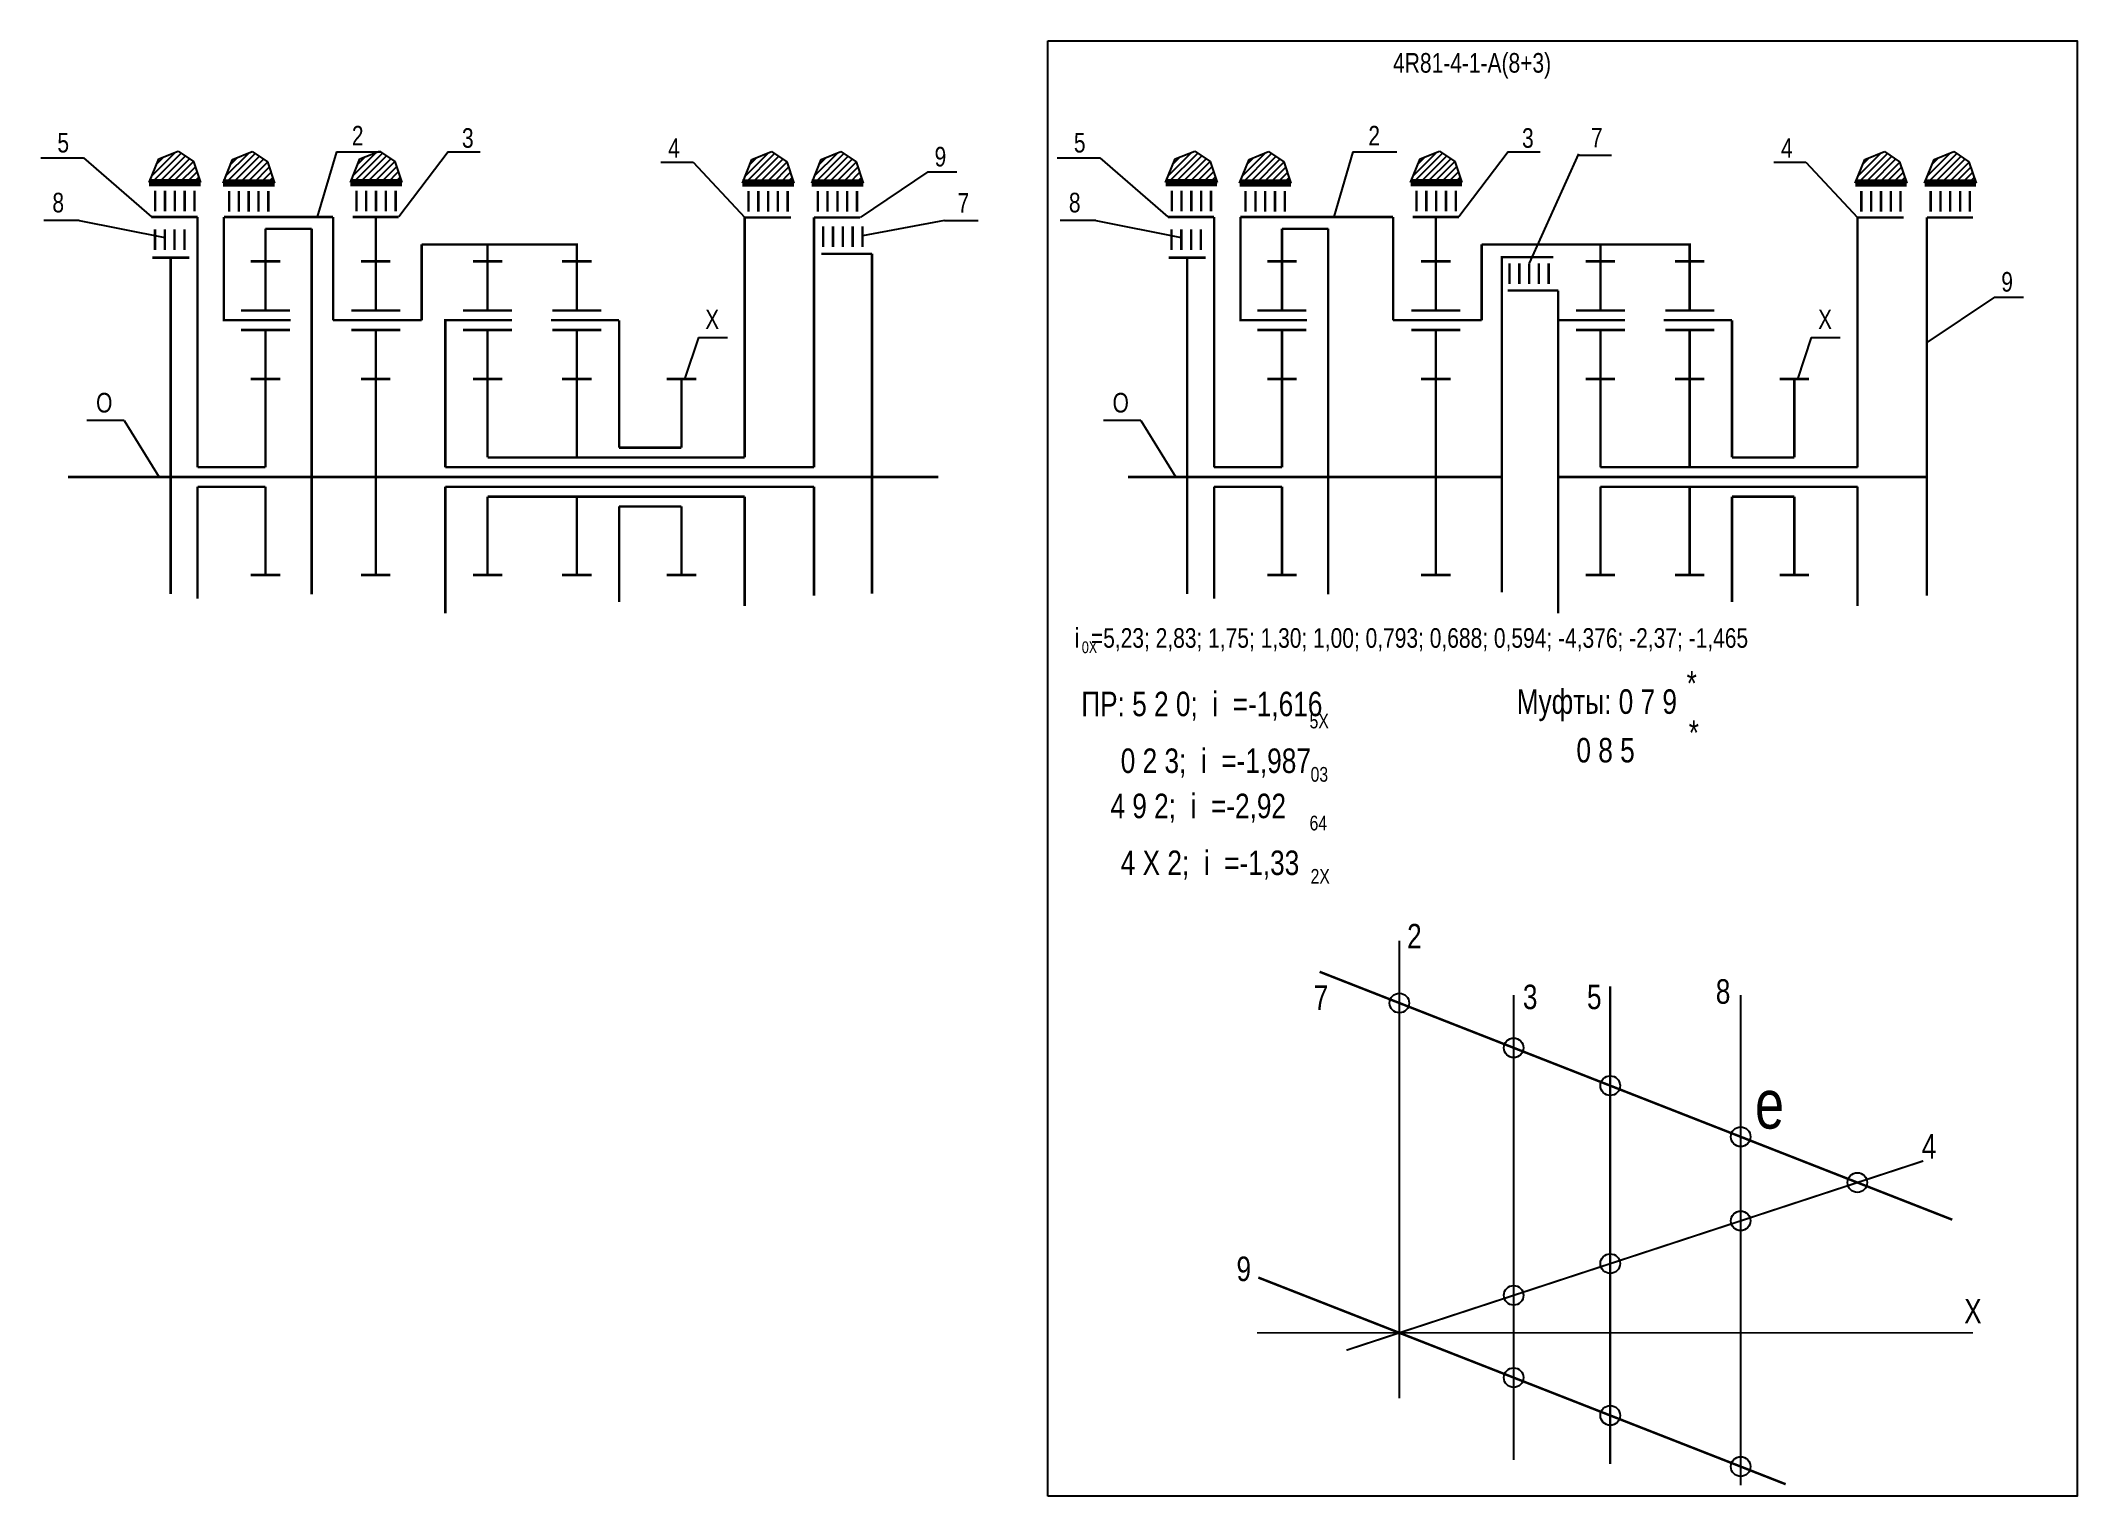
# Model space of a CAD drawing. Extents: x -558 to -142, y 153 to 450.
import ezdxf

# ---------------------------------------------------------------- set-up
doc = ezdxf.new("R2010")
doc.units = 0
doc.header["$LTSCALE"] = 15
doc.layers.get('0').update_dxf_attribs({"linetype": 'CONTINUOUS'})
doc.layers.add('DIM', color=92, linetype='CONTINUOUS')
doc.layers.add('MAIN', color=5, linetype='CONTINUOUS')
doc.styles.add('AMK', font='amk.shx', dxfattribs={"width": 0.8})

msp = doc.modelspace()

# ---------------------------------------------------------------- hatches: boundary and pattern name
at = {"layer": 'DIM'}
h = msp.add_hatch(dxfattribs=at)
h.set_pattern_fill('_USER', color=0, angle=45, style=0, pattern_type=0)
h.set_pattern_definition([(45, (-283.5168, -4.7831), (-0.7071068, 0.7071068), [])])
h.paths.add_polyline_path([(-533.81, 425.74), (-535.76, 420.92), (-525.26, 420.92), (-526.71, 425.24), (-529.82, 427.35)])
h = msp.add_hatch(dxfattribs=at)
h.set_pattern_fill('_USER', color=0, angle=45, style=0, pattern_type=0)
h.set_pattern_definition([(45, (-268.4482, -4.8705), (-0.7071068, 0.7071068), [])])
h.paths.add_polyline_path([(-518.74, 425.65), (-520.69, 420.83), (-510.19, 420.83), (-511.64, 425.15), (-514.76, 427.27)])
h = msp.add_hatch(dxfattribs=at)
h.set_pattern_fill('_USER', color=0, angle=45, style=0, pattern_type=0)
h.set_pattern_definition([(45, (-242.4682, -4.7831), (-0.7071068, 0.7071068), [])])
h.paths.add_polyline_path([(-492.76, 425.74), (-494.71, 420.92), (-484.21, 420.92), (-485.66, 425.24), (-488.78, 427.35)])
h = msp.add_hatch(dxfattribs=at)
h.set_pattern_fill('_USER', color=0, angle=45, style=0, pattern_type=0)
h.set_pattern_definition([(45, (-162.4946, -4.873), (-0.7071068, 0.7071068), [])])
h.paths.add_polyline_path([(-412.79, 425.65), (-414.73, 420.83), (-404.24, 420.83), (-405.69, 425.15), (-408.8, 427.26)])
h = msp.add_hatch(dxfattribs=at)
h.set_pattern_fill('_USER', color=0, angle=45, style=0, pattern_type=0)
h.set_pattern_definition([(45, (-148.3563, -4.873), (-0.7071068, 0.7071068), [])])
h.paths.add_polyline_path([(-398.65, 425.65), (-400.6, 420.83), (-390.1, 420.83), (-391.55, 425.15), (-394.66, 427.26)])
h = msp.add_hatch(dxfattribs=at)
h.set_pattern_fill('_USER', color=0, angle=45, style=0, pattern_type=0)
h.set_pattern_definition([(45, (-76.1565, -4.7831), (-0.7071068, 0.7071068), [])])
h.paths.add_polyline_path([(-326.45, 425.74), (-328.4, 420.92), (-317.9, 420.92), (-319.35, 425.24), (-322.46, 427.35)])
h = msp.add_hatch(dxfattribs=at)
h.set_pattern_fill('_USER', color=0, angle=45, style=0, pattern_type=0)
h.set_pattern_definition([(45, (-61.0879, -4.8705), (-0.7071068, 0.7071068), [])])
h.paths.add_polyline_path([(-311.38, 425.65), (-313.33, 420.83), (-302.83, 420.83), (-304.28, 425.15), (-307.4, 427.27)])
h = msp.add_hatch(dxfattribs=at)
h.set_pattern_fill('_USER', color=0, angle=45, style=0, pattern_type=0)
h.set_pattern_definition([(45, (-26.214, -4.7831), (-0.7071068, 0.7071068), [])])
h.paths.add_polyline_path([(-276.51, 425.74), (-278.45, 420.92), (-267.96, 420.92), (-269.41, 425.24), (-272.52, 427.35)])
h = msp.add_hatch(dxfattribs=at)
h.set_pattern_fill('_USER', color=0, angle=45, style=0, pattern_type=0)
h.set_pattern_definition([(45, (64.5257, -4.873), (-0.7071068, 0.7071068), [])])
h.paths.add_polyline_path([(-185.77, 425.65), (-187.71, 420.83), (-177.22, 420.83), (-178.67, 425.15), (-181.78, 427.26)])
h = msp.add_hatch(dxfattribs=at)
h.set_pattern_fill('_USER', color=0, angle=45, style=0, pattern_type=0)
h.set_pattern_definition([(45, (78.664, -4.873), (-0.7071068, 0.7071068), [])])
h.paths.add_polyline_path([(-171.63, 425.65), (-173.58, 420.83), (-163.08, 420.83), (-164.53, 425.15), (-167.64, 427.26)])

# ---------------------------------------------------------------- linework, layer by layer
at = {"const_width": 0.4}
for points in [[(-280.72, 266.24), (-280.72, 172.82)], [(-257.4, 255.14), (-257.4, 160.27)], [(-211.1, 255.14), (-211.1, 155.11)], [(-291.52, 182.67), (-173.85, 221.29)]]:
    msp.add_lwpolyline(points, dxfattribs=at)
at = {"layer": 'DIM', "color": 0}
for p, q in [((-557.88, 425.95), (-549.16, 425.95)), ((-549.16, 425.95), (-535.29, 413.9)), ((-535.76, 420.92), (-533.81, 425.74)), ((-533.81, 425.74), (-529.82, 427.35)), ((-529.82, 427.35), (-526.71, 425.24)), ((-526.71, 425.24), (-525.26, 420.92)), ((-520.69, 420.83), (-518.74, 425.65)), ((-518.74, 425.65), (-514.76, 427.27)), ((-514.76, 427.27), (-511.64, 425.15)), ((-511.64, 425.15), (-510.19, 420.83)), ((-497.57, 427.2), (-501.46, 413.9)), ((-497.57, 427.2), (-488.63, 427.2)), ((-494.71, 420.92), (-492.76, 425.74)), ((-492.76, 425.74), (-488.78, 427.35)), ((-488.78, 427.35), (-485.66, 425.24)), ((-485.66, 425.24), (-484.21, 420.92)), ((-474.79, 427.17), (-484.83, 413.9)), ((-474.79, 427.17), (-468.22, 427.17)), ((-431.37, 425.1), (-424.8, 425.1)), ((-424.8, 425.1), (-414.27, 413.81)), ((-414.73, 420.83), (-412.79, 425.65)), ((-412.79, 425.65), (-408.8, 427.26)), ((-408.8, 427.26), (-405.69, 425.15)), ((-405.69, 425.15), (-404.24, 420.83)), ((-400.6, 420.83), (-398.65, 425.65)), ((-398.65, 425.65), (-394.66, 427.26)), ((-394.66, 427.26), (-391.55, 425.15)), ((-391.55, 425.15), (-390.1, 420.83)), ((-350.52, 425.95), (-341.8, 425.95)), ((-341.8, 425.95), (-327.93, 413.9)), ((-328.4, 420.92), (-326.45, 425.74)), ((-326.45, 425.74), (-322.46, 427.35)), ((-322.46, 427.35), (-319.35, 425.24)), ((-319.35, 425.24), (-317.9, 420.92)), ((-313.33, 420.83), (-311.38, 425.65)), ((-311.38, 425.65), (-307.4, 427.27)), ((-307.4, 427.27), (-304.28, 425.15)), ((-304.28, 425.15), (-302.83, 420.83)), ((-290.21, 427.2), (-294.1, 413.9)), ((-290.21, 427.2), (-281.27, 427.2)), ((-278.45, 420.92), (-276.51, 425.74)), ((-276.51, 425.74), (-272.52, 427.35)), ((-272.52, 427.35), (-269.41, 425.24)), ((-269.41, 425.24), (-267.96, 420.92)), ((-258.53, 427.17), (-268.58, 413.9)), ((-258.53, 427.17), (-251.97, 427.17)), ((-244.2, 426.79), (-254.26, 404.51)), ((-244.32, 426.53), (-237.46, 426.53)), ((-204.35, 425.1), (-197.78, 425.1)), ((-197.78, 425.1), (-187.25, 413.81)), ((-187.71, 420.83), (-185.77, 425.65)), ((-185.77, 425.65), (-181.78, 427.26)), ((-181.78, 427.26), (-178.67, 425.15)), ((-178.67, 425.15), (-177.22, 420.83)), ((-173.58, 420.83), (-171.63, 425.65)), ((-171.63, 425.65), (-167.64, 427.26)), ((-167.64, 427.26), (-164.53, 425.15)), ((-164.53, 425.15), (-163.08, 420.83)), ((-534.5, 420.73), (-527.59, 420.73)), ((-493.46, 420.73), (-486.54, 420.73)), ((-413.48, 420.64), (-406.57, 420.64)), ((-399.34, 420.64), (-392.43, 420.64)), ((-376.92, 423.1), (-390.72, 413.81)), ((-376.92, 423.1), (-371.01, 423.1)), ((-327.14, 420.73), (-320.23, 420.73)), ((-277.2, 420.73), (-270.29, 420.73)), ((-186.46, 420.64), (-179.55, 420.64)), ((-172.32, 420.64), (-165.41, 420.64)), ((-550.02, 413.15), (-557.28, 413.15)), ((-550.02, 413.15), (-532.57, 409.72)), ((-373.54, 413.2), (-390.25, 410.08)), ((-373.54, 413.2), (-366.67, 413.2)), ((-342.66, 413.15), (-349.92, 413.15)), ((-342.66, 413.15), (-325.21, 409.72)), ((-159.31, 397.56), (-173.11, 388.27)), ((-159.31, 397.56), (-153.4, 397.56)), ((-423.72, 389.3), (-426.53, 380.84)), ((-423.72, 389.3), (-417.81, 389.3)), ((-196.7, 389.3), (-199.51, 380.84)), ((-196.7, 389.3), (-190.79, 389.3)), ((-540.85, 372.4), (-548.45, 372.4)), ((-540.85, 372.4), (-533.71, 360.84)), ((-333.49, 372.4), (-341.09, 372.4)), ((-333.49, 372.4), (-326.35, 360.84))]:
    msp.add_line(p, q, dxfattribs=at)
for points, const_width in [([(-525.88, 413.9), (-525.88, 362.84)], 0.5), ([(-516.28, 392.84), (-520.51, 392.84), (-520.51, 413.9)], 0.5), ([(-498.24, 413.9), (-520.51, 413.9)], 0.5), ([(-512.03, 411.49), (-502.6, 411.49)], 0.5), ([(-502.6, 411.49), (-502.6, 336.91)], 0.5), ([(-498.24, 392.84), (-498.24, 413.9)], 0.5), ([(-414.27, 413.81), (-414.27, 364.84)], 0.5), ([(-400.13, 413.81), (-400.13, 362.84)], 0.5), ([(-318.52, 413.9), (-318.52, 362.84)], 0.5), ([(-308.92, 392.84), (-313.15, 392.84), (-313.15, 413.9)], 0.5), ([(-281.99, 413.9), (-313.15, 413.9)], 0.5), ([(-304.67, 411.49), (-295.24, 411.49)], 0.5), ([(-295.24, 411.49), (-295.24, 336.91)], 0.5), ([(-281.99, 392.84), (-281.99, 413.9)], 0.5), ([(-187.25, 413.81), (-187.25, 362.84)], 0.5), ([(-173.11, 413.81), (-173.11, 360.84)], 0.5), ([(-448.51, 408.3), (-480.18, 408.3)], 0.5), ([(-480.18, 392.84), (-480.18, 408.3)], 0.5), ([(-221.49, 408.3), (-263.93, 408.3)], 0.5), ([(-263.93, 392.84), (-263.93, 408.3)], 0.5), ([(-535.14, 405.6), (-527.59, 405.6)], 0.5), ([(-531.37, 405.6), (-531.37, 336.98)], 0.5), ([(-388.31, 337.06), (-388.31, 406.39)], 0.5), ([(-327.78, 405.6), (-320.23, 405.6)], 0.5), ([(-324.01, 405.6), (-324.01, 336.98)], 0.5), ([(-259.84, 337.33), (-259.84, 405.69), (-249.33, 405.69)], 0.5), ([(-248.32, 392.84), (-248.32, 398.88)], 0.5), ([(-471.34, 392.84), (-475.34, 392.84), (-475.34, 362.84)], 0.5), ([(-439.89, 392.84), (-439.89, 366.84)], 0.5), ([(-244.32, 392.84), (-248.32, 392.84), (-248.32, 360.84)], 0.5), ([(-212.87, 392.84), (-212.87, 364.84)], 0.5), ([(-439.89, 366.84), (-427.17, 366.84)], 0.5), ([(-525.88, 362.84), (-512.03, 362.84)], 0.5), ([(-475.34, 362.84), (-400.13, 362.84)], 0.5), ([(-466.72, 364.84), (-414.27, 364.84)], 0.5), ([(-439.89, 364.84), (-427.17, 364.84)], 0.5), ([(-318.52, 362.84), (-304.67, 362.84)], 0.5), ([(-239.7, 362.84), (-187.25, 362.84)], 0.5), ([(-212.87, 364.84), (-200.15, 364.84)], 0.5), ([(-212.87, 364.84), (-200.15, 364.84)], 0.5), ([(-552.31, 360.84), (-476.1, 360.84)], 0.5), ([(-525.88, 358.84), (-512.03, 358.84)], 0.5), ([(-525.88, 358.84), (-525.88, 335.99)], 0.5), ([(-486.86, 360.84), (-374.79, 360.84)], 0.5), ([(-475.34, 360.84), (-436.11, 360.84)], 0.5), ([(-475.34, 358.84), (-475.34, 333.03)], 0.5), ([(-475.34, 358.84), (-400.13, 358.84)], 0.5), ([(-400.13, 358.84), (-400.13, 336.62)], 0.5), ([(-336.05, 360.84), (-259.84, 360.84)], 0.5), ([(-318.52, 358.84), (-304.67, 358.84)], 0.5), ([(-318.52, 358.84), (-318.52, 335.99)], 0.5), ([(-248.32, 360.84), (-209.09, 360.84)], 0.5), ([(-248.32, 360.84), (-173.11, 360.84)], 0.5), ([(-248.32, 360.84), (-248.32, 333.03)], 0.5), ([(-239.7, 358.84), (-187.25, 358.84)], 0.5), ([(-187.25, 358.84), (-187.25, 334.49)], 0.5), ([(-173.11, 360.84), (-173.11, 336.62)], 0.5), ([(-466.72, 356.84), (-414.27, 356.84)], 0.5), ([(-439.89, 356.84), (-427.17, 356.84)], 0.5), ([(-439.89, 354.84), (-439.89, 335.35)], 0.5), ([(-439.89, 354.84), (-427.17, 354.84)], 0.5), ([(-414.27, 356.84), (-414.27, 334.49)], 0.5), ([(-212.87, 356.84), (-200.15, 356.84)], 0.5), ([(-212.87, 356.84), (-200.15, 356.84)], 0.5), ([(-212.87, 356.84), (-212.87, 335.35)], 0.5), ([(-167.93, 209.3), (-296.99, 259.89)], 0.5), ([(-237.7, 256.94), (-237.7, 159.48)], 0.5), ([(-201.92, 155.33), (-309.5, 197.5)], 0.5), ([(-309.78, 186.22), (-163.68, 186.22)], 0.4)]:
    msp.add_lwpolyline(points, dxfattribs=dict(at, const_width=const_width))
for centre in [(-280.72, 253.51), (-257.4, 244.37), (-237.7, 236.65), (-211.1, 226.22), (-187.29, 216.88), (-211.1, 209.07), (-237.7, 200.34), (-257.4, 193.87), (-257.4, 177.08), (-237.7, 169.36), (-211.1, 158.93)]:
    msp.add_circle(centre, 2, dxfattribs=at)
at = {"layer": 'MAIN'}
for points in [[(-352.43, 152.87), (-352.43, 449.87)], [(-352.43, 449.87), (-142.43, 449.87), (-142.43, 152.87), (-352.43, 152.87)]]:
    msp.add_lwpolyline(points, dxfattribs=at)
at = {"layer": 'MAIN', "color": 0}
for points, const_width in [([(-535.76, 420.92), (-525.26, 420.92)], 1.5), ([(-520.69, 420.83), (-510.19, 420.83)], 1.5), ([(-494.71, 420.92), (-484.21, 420.92)], 1.5), ([(-414.73, 420.83), (-404.24, 420.83)], 1.5), ([(-400.6, 420.83), (-390.1, 420.83)], 1.5), ([(-328.4, 420.92), (-317.9, 420.92)], 1.5), ([(-313.33, 420.83), (-302.83, 420.83)], 1.5), ([(-278.45, 420.92), (-267.96, 420.92)], 1.5), ([(-187.71, 420.83), (-177.22, 420.83)], 1.5), ([(-173.58, 420.83), (-163.08, 420.83)], 1.5), ([(-526.52, 419.27), (-526.52, 415.07)], 0.5), ([(-511.46, 419.18), (-511.46, 414.98)], 0.5), ([(-485.48, 419.27), (-485.48, 415.07)], 0.5), ([(-405.5, 419.18), (-405.5, 414.98)], 0.5), ([(-391.36, 419.18), (-391.36, 414.98)], 0.5), ([(-319.16, 419.27), (-319.16, 415.07)], 0.5), ([(-304.09, 419.18), (-304.09, 414.98)], 0.5), ([(-269.22, 419.27), (-269.22, 415.07)], 0.5), ([(-178.48, 419.18), (-178.48, 414.98)], 0.5), ([(-164.34, 419.18), (-164.34, 414.98)], 0.5), ([(-535.29, 413.9), (-525.88, 413.9)], 0.5), ([(-528.57, 411.38), (-528.57, 407.19)], 0.5), ([(-512.03, 404.84), (-512.03, 411.49)], 0.5), ([(-494.24, 413.9), (-484.83, 413.9)], 0.5), ([(-489.54, 404.84), (-489.54, 413.9)], 0.5), ([(-414.27, 413.81), (-404.86, 413.81)], 0.5), ([(-400.13, 413.81), (-390.72, 413.81)], 0.5), ([(-390.25, 411.97), (-390.25, 407.77)], 0.5), ([(-327.93, 413.9), (-318.52, 413.9)], 0.5), ([(-321.21, 411.38), (-321.21, 407.19)], 0.5), ([(-304.67, 404.84), (-304.67, 411.49)], 0.5), ([(-277.99, 413.9), (-268.58, 413.9)], 0.5), ([(-273.28, 404.84), (-273.28, 413.9)], 0.5), ([(-187.25, 413.81), (-177.84, 413.81)], 0.5), ([(-173.11, 413.81), (-163.7, 413.81)], 0.5), ([(-466.72, 404.84), (-466.72, 408.3)], 0.5), ([(-448.51, 394.84), (-448.51, 408.51)], 0.5), ([(-239.7, 404.84), (-239.7, 408.3)], 0.5), ([(-221.49, 394.84), (-221.49, 408.51)], 0.5), ([(-512.03, 404.84), (-515.03, 404.84)], 0.5), ([(-512.03, 394.84), (-512.03, 404.84)], 0.5), ([(-512.03, 404.84), (-509.03, 404.84)], 0.5), ([(-489.54, 404.84), (-492.54, 404.84)], 0.5), ([(-489.54, 394.84), (-489.54, 404.84)], 0.5), ([(-489.54, 404.84), (-486.54, 404.84)], 0.5), ([(-466.72, 404.84), (-469.72, 404.84)], 0.5), ([(-466.72, 394.84), (-466.72, 404.84)], 0.5), ([(-466.72, 404.84), (-463.72, 404.84)], 0.5), ([(-448.51, 404.84), (-451.51, 404.84)], 0.5), ([(-448.51, 404.84), (-445.51, 404.84)], 0.5), ([(-398.65, 406.39), (-388.31, 406.39)], 0.5), ([(-304.67, 404.84), (-307.67, 404.84)], 0.5), ([(-304.67, 394.84), (-304.67, 404.84)], 0.5), ([(-304.67, 404.84), (-301.67, 404.84)], 0.5), ([(-273.28, 404.84), (-276.28, 404.84)], 0.5), ([(-273.28, 394.84), (-273.28, 404.84)], 0.5), ([(-273.28, 404.84), (-270.28, 404.84)], 0.5), ([(-250.26, 404.46), (-250.26, 400.26)], 0.5), ([(-239.7, 404.84), (-242.7, 404.84)], 0.5), ([(-239.7, 394.84), (-239.7, 404.84)], 0.5), ([(-239.7, 404.84), (-236.7, 404.84)], 0.5), ([(-221.49, 404.84), (-224.49, 404.84)], 0.5), ([(-221.49, 404.84), (-218.49, 404.84)], 0.5), ([(-258.65, 398.88), (-248.32, 398.88)], 0.5), ([(-512.03, 390.84), (-517.03, 390.84)], 0.5), ([(-506.9, 392.84), (-516.28, 392.84)], 0.5), ([(-512.03, 380.84), (-512.03, 390.84), (-507.03, 390.84)], 0.5), ([(-480.18, 392.84), (-498.24, 392.84)], 0.5), ([(-489.54, 390.84), (-494.54, 390.84)], 0.5), ([(-489.54, 380.84), (-489.54, 390.84), (-484.54, 390.84)], 0.5), ([(-466.72, 390.84), (-471.72, 390.84)], 0.5), ([(-461.73, 392.84), (-471.34, 392.84)], 0.5), ([(-466.72, 380.84), (-466.72, 390.84), (-461.72, 390.84)], 0.5), ([(-439.89, 392.84), (-453.82, 392.84)], 0.5), ([(-448.51, 390.84), (-453.51, 390.84)], 0.5), ([(-448.51, 380.84), (-448.51, 390.84), (-443.51, 390.84)], 0.5), ([(-304.67, 390.84), (-309.67, 390.84)], 0.5), ([(-299.54, 392.84), (-308.92, 392.84)], 0.5), ([(-304.67, 380.84), (-304.67, 390.84), (-299.67, 390.84)], 0.5), ([(-263.93, 392.84), (-281.99, 392.84)], 0.5), ([(-273.28, 390.84), (-278.28, 390.84)], 0.5), ([(-273.28, 380.84), (-273.28, 390.84), (-268.28, 390.84)], 0.5), ([(-239.7, 390.84), (-244.7, 390.84)], 0.5), ([(-234.71, 392.84), (-244.32, 392.84)], 0.5), ([(-239.7, 380.84), (-239.7, 390.84), (-234.7, 390.84)], 0.5), ([(-212.87, 392.84), (-226.8, 392.84)], 0.5), ([(-221.49, 390.84), (-226.49, 390.84)], 0.5), ([(-221.49, 380.84), (-221.49, 390.84), (-216.49, 390.84)], 0.5), ([(-512.03, 380.84), (-515.03, 380.84)], 0.5), ([(-512.03, 362.84), (-512.03, 380.84)], 0.5), ([(-512.03, 380.84), (-509.03, 380.84)], 0.5), ([(-489.54, 380.84), (-492.54, 380.84)], 0.5), ([(-489.54, 360.84), (-489.54, 380.84)], 0.5), ([(-489.54, 380.84), (-486.54, 380.84)], 0.5), ([(-466.72, 380.84), (-469.72, 380.84)], 0.5), ([(-466.72, 364.84), (-466.72, 380.84)], 0.5), ([(-466.72, 380.84), (-463.72, 380.84)], 0.5), ([(-448.51, 380.84), (-451.51, 380.84)], 0.5), ([(-448.51, 364.84), (-448.51, 380.84)], 0.5), ([(-448.51, 380.84), (-445.51, 380.84)], 0.5), ([(-427.17, 380.84), (-430.17, 380.84)], 0.5), ([(-427.17, 380.84), (-424.17, 380.84)], 0.5), ([(-427.17, 366.84), (-427.17, 380.84)], 0.5), ([(-304.67, 380.84), (-307.67, 380.84)], 0.5), ([(-304.67, 362.84), (-304.67, 380.84)], 0.5), ([(-304.67, 380.84), (-301.67, 380.84)], 0.5), ([(-273.28, 380.84), (-276.28, 380.84)], 0.5), ([(-273.28, 360.84), (-273.28, 380.84)], 0.5), ([(-273.28, 380.84), (-270.28, 380.84)], 0.5), ([(-239.7, 380.84), (-242.7, 380.84)], 0.5), ([(-239.7, 362.84), (-239.7, 380.84)], 0.5), ([(-239.7, 380.84), (-236.7, 380.84)], 0.5), ([(-221.49, 380.84), (-224.49, 380.84)], 0.5), ([(-221.49, 362.84), (-221.49, 380.84)], 0.5), ([(-221.49, 380.84), (-218.49, 380.84)], 0.5), ([(-200.15, 380.84), (-203.15, 380.84)], 0.5), ([(-200.15, 380.84), (-197.15, 380.84)], 0.5), ([(-200.15, 364.84), (-200.15, 380.84)], 0.5), ([(-512.03, 358.84), (-512.03, 340.84)], 0.5), ([(-489.54, 360.84), (-489.54, 340.84)], 0.5), ([(-304.67, 358.84), (-304.67, 340.84)], 0.5), ([(-273.28, 360.84), (-273.28, 340.84)], 0.5), ([(-239.7, 358.84), (-239.7, 340.84)], 0.5), ([(-221.49, 358.84), (-221.49, 340.84)], 0.5), ([(-466.72, 356.84), (-466.72, 340.84)], 0.5), ([(-448.51, 356.84), (-448.51, 340.84)], 0.5), ([(-427.17, 354.84), (-427.17, 340.84)], 0.5), ([(-200.15, 356.84), (-200.15, 340.84)], 0.5), ([(-512.03, 340.84), (-515.03, 340.84)], 0.5), ([(-512.03, 340.84), (-509.03, 340.84)], 0.5), ([(-489.54, 340.84), (-492.54, 340.84)], 0.5), ([(-489.54, 340.84), (-486.54, 340.84)], 0.5), ([(-466.72, 340.84), (-469.72, 340.84)], 0.5), ([(-466.72, 340.84), (-463.72, 340.84)], 0.5), ([(-448.51, 340.84), (-451.51, 340.84)], 0.5), ([(-448.51, 340.84), (-445.51, 340.84)], 0.5), ([(-427.17, 340.84), (-430.17, 340.84)], 0.5), ([(-427.17, 340.84), (-424.17, 340.84)], 0.5), ([(-304.67, 340.84), (-307.67, 340.84)], 0.5), ([(-304.67, 340.84), (-301.67, 340.84)], 0.5), ([(-273.28, 340.84), (-276.28, 340.84)], 0.5), ([(-273.28, 340.84), (-270.28, 340.84)], 0.5), ([(-239.7, 340.84), (-242.7, 340.84)], 0.5), ([(-239.7, 340.84), (-236.7, 340.84)], 0.5), ([(-221.49, 340.84), (-224.49, 340.84)], 0.5), ([(-221.49, 340.84), (-218.49, 340.84)], 0.5), ([(-200.15, 340.84), (-203.15, 340.84)], 0.5), ([(-200.15, 340.84), (-197.15, 340.84)], 0.5)]:
    msp.add_lwpolyline(points, dxfattribs=dict(at, const_width=const_width))
for points in [[(-534.52, 419.27, 0.5, 0.5, 0), (-534.52, 415.07, 0.5, 0.5, 0)], [(-532.52, 419.27, 0.5, 0.5, 0), (-532.52, 415.07, 0.5, 0.5, 0)], [(-530.52, 419.27, 0.5, 0.5, 0), (-530.52, 415.07, 0.5, 0.5, 0)], [(-528.52, 419.27, 0.5, 0.5, 0), (-528.52, 415.07, 0.5, 0.5, 0)], [(-519.46, 419.18, 0.5, 0.5, 0), (-519.46, 414.98, 0.5, 0.5, 0)], [(-517.46, 419.18, 0.5, 0.5, 0), (-517.46, 414.98, 0.5, 0.5, 0)], [(-515.46, 419.18, 0.5, 0.5, 0), (-515.46, 414.98, 0.5, 0.5, 0)], [(-513.46, 419.18, 0.5, 0.5, 0), (-513.46, 414.98, 0.5, 0.5, 0)], [(-493.48, 419.27, 0.5, 0.5, 0), (-493.48, 415.07, 0.5, 0.5, 0)], [(-491.48, 419.27, 0.5, 0.5, 0), (-491.48, 415.07, 0.5, 0.5, 0)], [(-489.48, 419.27, 0.5, 0.5, 0), (-489.48, 415.07, 0.5, 0.5, 0)], [(-487.48, 419.27, 0.5, 0.5, 0), (-487.48, 415.07, 0.5, 0.5, 0)], [(-413.5, 419.18, 0.5, 0.5, 0), (-413.5, 414.98, 0.5, 0.5, 0)], [(-411.5, 419.18, 0.5, 0.5, 0), (-411.5, 414.98, 0.5, 0.5, 0)], [(-409.5, 419.18, 0.5, 0.5, 0), (-409.5, 414.98, 0.5, 0.5, 0)], [(-407.5, 419.18, 0.5, 0.5, 0), (-407.5, 414.98, 0.5, 0.5, 0)], [(-399.36, 419.18, 0.5, 0.5, 0), (-399.36, 414.98, 0.5, 0.5, 0)], [(-397.36, 419.18, 0.5, 0.5, 0), (-397.36, 414.98, 0.5, 0.5, 0)], [(-395.36, 419.18, 0.5, 0.5, 0), (-395.36, 414.98, 0.5, 0.5, 0)], [(-393.36, 419.18, 0.5, 0.5, 0), (-393.36, 414.98, 0.5, 0.5, 0)], [(-327.16, 419.27, 0.5, 0.5, 0), (-327.16, 415.07, 0.5, 0.5, 0)], [(-325.16, 419.27, 0.5, 0.5, 0), (-325.16, 415.07, 0.5, 0.5, 0)], [(-323.16, 419.27, 0.5, 0.5, 0), (-323.16, 415.07, 0.5, 0.5, 0)], [(-321.16, 419.27, 0.5, 0.5, 0), (-321.16, 415.07, 0.5, 0.5, 0)], [(-312.09, 419.18, 0.5, 0.5, 0), (-312.09, 414.98, 0.5, 0.5, 0)], [(-310.09, 419.18, 0.5, 0.5, 0), (-310.09, 414.98, 0.5, 0.5, 0)], [(-308.09, 419.18, 0.5, 0.5, 0), (-308.09, 414.98, 0.5, 0.5, 0)], [(-306.09, 419.18, 0.5, 0.5, 0), (-306.09, 414.98, 0.5, 0.5, 0)], [(-277.22, 419.27, 0.5, 0.5, 0), (-277.22, 415.07, 0.5, 0.5, 0)], [(-275.22, 419.27, 0.5, 0.5, 0), (-275.22, 415.07, 0.5, 0.5, 0)], [(-273.22, 419.27, 0.5, 0.5, 0), (-273.22, 415.07, 0.5, 0.5, 0)], [(-271.22, 419.27, 0.5, 0.5, 0), (-271.22, 415.07, 0.5, 0.5, 0)], [(-186.48, 419.18, 0.5, 0.5, 0), (-186.48, 414.98, 0.5, 0.5, 0)], [(-184.48, 419.18, 0.5, 0.5, 0), (-184.48, 414.98, 0.5, 0.5, 0)], [(-182.48, 419.18, 0.5, 0.5, 0), (-182.48, 414.98, 0.5, 0.5, 0)], [(-180.48, 419.18, 0.5, 0.5, 0), (-180.48, 414.98, 0.5, 0.5, 0)], [(-172.34, 419.18, 0.5, 0.5, 0), (-172.34, 414.98, 0.5, 0.5, 0)], [(-170.34, 419.18, 0.5, 0.5, 0), (-170.34, 414.98, 0.5, 0.5, 0)], [(-168.34, 419.18, 0.5, 0.5, 0), (-168.34, 414.98, 0.5, 0.5, 0)], [(-166.34, 419.18, 0.5, 0.5, 0), (-166.34, 414.98, 0.5, 0.5, 0)], [(-534.57, 411.38, 0.5, 0.5, 0), (-534.57, 407.19, 0.5, 0.5, 0)], [(-532.57, 411.38, 0.5, 0.5, 0), (-532.57, 407.19, 0.5, 0.5, 0)], [(-530.57, 411.38, 0.5, 0.5, 0), (-530.57, 407.19, 0.5, 0.5, 0)], [(-398.25, 411.97, 0.5, 0.5, 0), (-398.25, 407.77, 0.5, 0.5, 0)], [(-396.25, 411.97, 0.5, 0.5, 0), (-396.25, 407.77, 0.5, 0.5, 0)], [(-394.25, 411.97, 0.5, 0.5, 0), (-394.25, 407.77, 0.5, 0.5, 0)], [(-392.25, 411.97, 0.5, 0.5, 0), (-392.25, 407.77, 0.5, 0.5, 0)], [(-327.21, 411.38, 0.5, 0.5, 0), (-327.21, 407.19, 0.5, 0.5, 0)], [(-325.21, 411.38, 0.5, 0.5, 0), (-325.21, 407.19, 0.5, 0.5, 0)], [(-323.21, 411.38, 0.5, 0.5, 0), (-323.21, 407.19, 0.5, 0.5, 0)], [(-258.26, 404.46, 0.5, 0.5, 0), (-258.26, 400.26, 0.5, 0.5, 0)], [(-256.26, 404.46, 0.5, 0.5, 0), (-256.26, 400.26, 0.5, 0.5, 0)], [(-254.26, 404.46, 0.5, 0.5, 0), (-254.26, 400.26, 0.5, 0.5, 0)], [(-252.26, 404.46, 0.5, 0.5, 0), (-252.26, 400.26, 0.5, 0.5, 0)], [(-507.03, 394.84, 0.5, 0.5, 0), (-517.03, 394.84, 0.5, 0.5, 0)], [(-484.54, 394.84, 0.5, 0.5, 0), (-494.54, 394.84, 0.5, 0.5, 0)], [(-461.72, 394.84, 0.5, 0.5, 0), (-471.72, 394.84, 0.5, 0.5, 0)], [(-443.51, 394.84, 0.5, 0.5, 0), (-453.51, 394.84, 0.5, 0.5, 0)], [(-299.67, 394.84, 0.5, 0.5, 0), (-309.67, 394.84, 0.5, 0.5, 0)], [(-268.28, 394.84, 0.5, 0.5, 0), (-278.28, 394.84, 0.5, 0.5, 0)], [(-234.7, 394.84, 0.5, 0.5, 0), (-244.7, 394.84, 0.5, 0.5, 0)], [(-216.49, 394.84, 0.5, 0.5, 0), (-226.49, 394.84, 0.5, 0.5, 0)]]:
    msp.add_lwpolyline(points, format="xyseb", dxfattribs=at)

# ---------------------------------------------------------------- texts
at = {"layer": 'DIM', "color": 0, "style": 'AMK', "width": 0.8}
for s, height, p in [('4R81-4-1-A(8+3)', 4, (-282, 443.35)), ('2', 4, (-494.41, 428.49)), ('3', 4, (-471.95, 428.02)), ('2', 4, (-287.05, 428.49)), ('3', 4, (-255.7, 428.02)), ('7', 4, (-241.64, 428.09)), ('5', 4, (-554.48, 427.06)), ('4', 4, (-429.89, 425.98)), ('9', 4, (-375.54, 424.21)), ('5', 4, (-347.12, 427.06)), ('4', 4, (-202.87, 425.98)), ('8', 4, (-555.5, 414.84)), ('7', 4, (-370.86, 414.77)), ('8', 4, (-348.14, 414.84)), ('9', 4, (-157.93, 398.67)), ('X', 4, (-422.33, 391.02)), ('X', 4, (-195.31, 391.02)), ('O', 4, (-546.59, 374.01)), ('O', 4, (-339.23, 374.01)), ('i  =5,23; 2,83; 1,75; 1,30; 1,00; 0,793; 0,688; 0,594; -4,376; -2,37; -1,465', 4, (-346.97, 326)), ('0X', 2.4, (-345.5, 324.9)), ('*', 5, (-222.12, 316.25)), (' ПР: 5 2 0;  i  =-1,616', 5, (-347.1, 312.04)), ('Муфты: 0 7 9', 5, (-256.78, 312.52)), ('5X', 3, (-299.04, 309.56)), ('       0 8 5', 5, (-255.01, 302.61)), ('*', 5, (-221.69, 306.18)), ('    0 2 3;  i  =-1,987', 5, (-343.51, 300.45)), ('03', 3, (-298.83, 298.67)), ('     4 9 2;  i  =-2,92', 5, (-347.1, 291.23)), ('64', 3, (-299.04, 288.74)), ('    4 X 2;  i  =-1,33', 5, (-343.51, 279.63)), ('2X', 3, (-298.83, 277.86)), ('2', 5, (-279.14, 264.66)), ('8', 5, (-216.17, 253.37)), ('7', 5, (-298.21, 252.12)), ('3', 5, (-255.53, 252.26)), ('5', 5, (-242.45, 252.26)), ('e', 10, (-208.18, 227.89)), ('4', 5, (-174.15, 221.76)), ('9', 5, (-313.95, 196.78)), ('X', 5, (-165.5, 188.14))]:
    msp.add_text(s, height=height, dxfattribs=at).set_placement(p)

doc.saveas('drawing.dxf')
